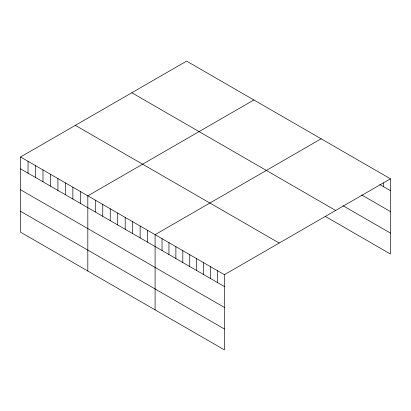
<?xml version="1.0" encoding="UTF-8"?>
<svg xmlns="http://www.w3.org/2000/svg" width="411" height="411" viewBox="0 0 411 411"><rect width="100%" height="100%" fill="white"/><g stroke="black" fill="none" stroke-linecap="round" stroke-linejoin="round"><path stroke-width="0.62" d="M20.55 156.992L224.396 274.682L224.396 349.879L20.55 232.189L20.55 156.992L186.604 61.121L390.45 178.811L390.45 254.008L325.409 216.458M253.875 99.96L87.82 195.831L87.82 271.029M321.14 138.795L155.091 234.666L155.091 309.863M224.396 274.682L390.45 178.811M379.79 184.508L390.45 190.663M361.659 194.948L390.45 211.567M343 205.711L390.45 233.104M131.808 92.758L335.653 210.447M75.347 125.355L279.192 243.045M20.55 168.844L224.396 286.534M20.55 189.748L224.396 307.438M20.55 211.285L224.396 328.975M383.52 182.921L383.52 186.661M217.465 270.679L217.465 282.532M210.535 266.677L210.535 278.53M203.604 262.675L203.604 274.527M196.674 258.673L196.674 270.525M189.743 254.676L189.743 266.528M182.813 250.674L182.813 262.526M175.882 246.672L175.882 258.524M168.952 242.67L168.952 254.522M162.021 238.668L162.021 250.52M147.616 230.35L147.616 242.202M140.141 226.035L140.141 237.887M132.666 221.719L132.666 233.571M125.191 217.404L125.191 229.256M117.716 213.088L117.716 224.94M110.24 208.773L110.24 220.625M102.765 204.462L102.765 216.314M95.295 200.147L95.295 211.999M80.345 191.516L80.345 203.368M72.87 187.2L72.87 199.052M65.395 182.885L65.395 194.737M57.92 178.569L57.92 190.421M50.445 174.254L50.445 186.106M42.975 169.938L42.975 181.79M35.5 165.623L35.5 177.475M28.025 161.307L28.025 173.159"/></g></svg>
